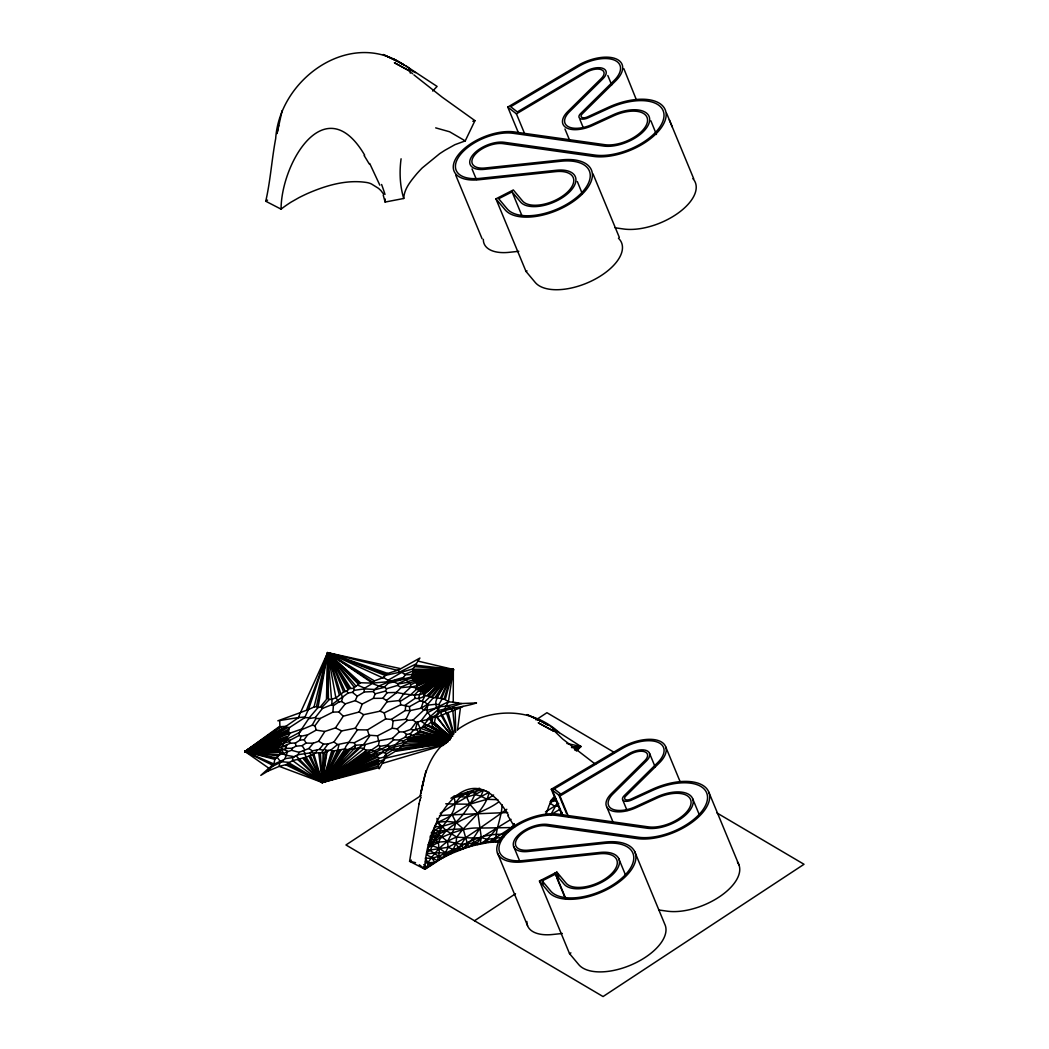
<?xml version="1.0" encoding="UTF-8"?>
<svg xmlns="http://www.w3.org/2000/svg" width="1049" height="1049" viewBox="0 0 1049 1049"><rect width="100%" height="100%" fill="white"/><g stroke="black" fill="none" stroke-linecap="round" stroke-linejoin="round"><path stroke-width="1.5" d="M306.728 709.688L327.668 652.662L382.675 677.811L387.75 673.432L398.187 670.114L399.669 672.068L401.78 672.33L405.36 674.848L411.628 674.573L413.175 672.671L412.978 668.869L419.902 658.038L397.755 670.403L327.668 652.662L300.512 712.573L277.854 720.807L298.677 717.503L300.184 712.664L308.537 709.465L327.668 652.662L400.115 668.541M451.909 736.45L436.686 717.188L437.171 714.12C448.802 707.406 463.724 707.341 476.508 702.935L461.678 703.538L453.247 702.135L453.338 669.446L417.961 661.106M335.47 727.914L341.672 730.93L355.27 728.229L357.46 729.802L367.452 729.934L385.678 718.906L391.251 719.47L393.152 720.781L405.976 719.247L407.602 720.309L413.096 720.06L424.058 709.832L427.953 704.915L424.727 701.873L419.849 700.85L409.49 706.62L400.705 704.797L384.236 712.887L380 711.183L363.701 714.671L359.191 711.983L343.259 716.205L335.47 727.914L324.836 731.468L318.581 741.25L313.284 743.243L308.865 748.514L299.083 752.317L291.53 750.297L287.492 751.792L284.948 758.663L281.801 761.718L268.819 768.196L244.981 751.477L279.283 744.554L284.305 742.705L286.954 740.174L290.337 740.109L299.057 735.506L299.345 732.569L309.35 717.673L318.017 707.564L320.194 707.105L327.445 698.241L327.668 652.662L387.75 673.432M396.312 692.445L400.954 687.698L410.041 686.767L416.269 687.921L417.2 685.574L410.697 687.239L403.563 693.782L396.312 692.445L387.107 692.694L385.468 691.107L375.24 693.795L373.274 698.372L362.193 704.063L359.191 711.983M500.36 841.718L488.257 842.504L474.476 845.337L473.505 842.963L473.571 838.033L480.036 828.067L506.824 809.29M383.528 760.604L379.069 763.934L378.387 766.085L379.174 768.799L386.006 756.88L397.204 750.205L446.441 742.98M477.308 844.615L477.347 842.885L481.321 837.574L511.033 819.335M378.387 766.085L322.358 782.528L323.105 752.723L315.683 752.92C308.721 757.037 300.538 758.65 292.645 760.604L322.358 782.528L378.545 767.763M326.475 698.791L327.668 652.662L385.993 674.468M450.742 738.208L432.463 726.367L431.703 721.528L429.316 718.985L438.023 713.845L437.853 710.632L440.121 705.859L448.631 701.676L444.042 699.014L434.994 697.611L433.198 697.887L427.638 704.351M419.089 803.691L409.595 861.295L424.924 869.215L427.31 867.366L428.136 862.383C435.387 851.919 443.884 841.272 456.748 837.128C467.329 822.023 484.717 811.205 489.24 792.349C471.342 800.846 456.289 814.588 437.761 822.232L434.64 826.874L433.185 836.892L428.149 844.825M292.619 760.525L292.763 757.588L298.073 754.69L310.255 752.894L312.392 750.874L319.316 749.419L323.564 744.082L328.127 743.925L333.936 741.971L341.672 730.93M309.18 718.565L315.329 717.503L322.476 708.429L331.799 704.705L332.061 699.368L335.837 697.664L338.971 701.925L341.554 701.506L345.305 703.866L355.231 700.64L362.193 704.063M268.819 768.196L260.795 775.381L267.652 771.251L279.218 766.36L322.358 782.528L324.272 752.658L326.645 750.455L330.841 750.101L337.49 744.567L348.819 742.259L357.46 729.802M279.716 721.083L279.886 726.157L244.981 751.477L279.572 754.769L282.548 753.811C294.572 749.34 280.739 752.054 286.482 748.396L292.409 748.252L295.818 746.193L302.112 745.655L306.072 743.072L313.284 743.243M299.345 732.569L302.243 729.422L312.117 725.252L315.933 718.526L320.299 718.447L332.874 712.114L333.412 705.636L338.971 701.925M285.026 749.288L278.68 749.878C276.267 747.609 281.486 747.976 282.509 746.573L290.481 743.203L295.49 742.994L299.975 740.122L304.184 739.702L307.58 734.903L316.195 730.117L324.836 731.468M410.697 694.74L414.368 695.107L419.233 690.111L416.401 689.39L410.697 694.74L403.563 693.782M502.104 804.727C501.789 817.368 495.39 828.985 495.797 841.757L502.379 837.902M447.936 741.84L404.534 743.23L402.226 745.183L395.04 746.862L393.139 748.96L384.131 750.494L382.19 752.199L376.866 753.366L375.66 752.317L387.763 745.826L389.625 746.377L395.329 744.62L399.957 740.66L403.327 740.961L408.835 738.05L413.962 736.778L447.897 740.66M431.296 717.595L431.834 722.774L432.896 717.319L437.341 716.611M413.909 74.872L442.206 97.203L474.948 120.648L465.232 140.907L454.938 144.67L444.96 150.256A261.463 131.912 -22.5 0 0 439.675 153.679L422.17 167.984A159.028 80.235 -22.5 0 0 416.886 173.662C410.972 180.808 404.088 188.794 403.734 198.484L385.114 202.051L385.232 199.926A87.565 44.176 -22.5 0 0 385.101 198.93M391.251 719.47L405.216 710.527L405.688 706.2M279.218 766.36L285.669 764.747L322.358 782.528L367.071 754.047L368.068 752.277L378.479 745.301L379.358 740.633L392.431 738.326L399.249 731.874L403.76 731.94L410.867 729.343L415.994 722.368L420.806 721.135L427.559 712.428L426.759 710.37L427.953 704.915M407.602 720.309L397.191 728.845L392.234 728.216L377.522 735.808L369.051 735.205L354.247 742.731L349.015 742.443C336.611 756.106 358.443 745.275 363.872 748.776L365.747 750.087L371.556 749.996L374.047 751.071L379.161 748.606L383.947 750.271L394.437 746.547L395.801 744.777L407.943 741.184L411.392 738.535L448.015 741.04M392.234 728.216L393.152 720.781M285.669 764.747L287.518 763.921L322.358 782.528L326.187 752.369L329.124 750.481M432.673 91.014L437.092 86.438L406.356 66.231L393.637 59.19L404.481 65.208C350.51 28.1 279.558 78.649 275.677 138.625C271.757 159.396 270.485 180.612 265.751 201.238L281.066 209.144C281.132 163.395 325.124 87.762 364.659 155.147M457.469 730.301L460.445 707.734L463.107 706.462M423.744 864.638L427.31 867.366L437.42 860.678L451.214 853.637L455.895 843.684L456.748 837.128L446.258 830.598L437.761 822.232L436.922 818.377M279.204 766.321L279.637 763.134M298.677 717.503L285.931 726.328L280.398 726.682L244.981 751.477L278.601 750.192L280.096 752.894L279.572 754.729L274.851 759.345L273.54 765.6M401.085 158.792C399.289 171.997 399.866 185.686 403.734 198.484M409.228 683.279L414.316 681.312L416.217 682.138L410.998 684.617L404.652 678.651L392.392 681.024L387.933 680.355L383.619 677.418L374.414 680.906L371.949 682.781L327.668 652.662L314.031 707L308.301 709.622L304.708 717.66L289.485 727.573L288.449 731.782C293.038 734.103 283.781 739.506 281.853 741.302L244.981 751.477L272.202 764.983L282.81 760.171M479.537 788.219L453.692 796.453C459.855 812.726 442.639 821.393 438.652 834.388C435.466 839.357 432.542 844.432 430.483 850.044L426.589 852.916M287.518 763.921L288.868 762.82L322.358 782.528L326.96 752.159M440.908 712.022L444.671 709.098L448.395 701.729L453.338 669.446L415.234 665.118M420.806 721.135L429.815 718.971L430.588 716.061L427.559 712.428M336.244 697.729L343.626 691.973L346.931 691.134L349.133 688.603L353.447 688.314L360.476 682.755L372.093 683.109L392.746 681.326L398.345 683.961L407.969 682.283M318.017 707.564L327.668 652.662L385.193 675.438M426.628 854.725L437.42 860.678L439.4 852.706L438.364 842.517L433.185 836.892L430.444 835.555M404.534 743.23L404.665 742.535M427.349 712.887L440.383 705.741L438.77 704.613C426.694 705.728 456 673.012 453.338 669.446L414.617 666.653M432.398 722.525L434.443 722.551L435.414 717.28M448.395 854.948L439.439 848.248L432.254 845.782L429.749 842.78L447.477 841.416L462.019 844.419L473.505 842.963L480.14 843.921L481.321 837.574L477.964 813.644L469.795 804.177L466.674 797.07L467.592 792.349L460.629 796.466L454.597 804.072L440.265 813.303M418.302 689.324L418.472 688.446L453.338 669.446L445.287 699.486M278.693 125.408L277.015 133.551L282.129 110.617M314.031 707L316.496 706.646L327.668 652.662L374.414 680.906M428.241 719.522L424.583 723.994L449.09 737.788M425.973 770.687L420.859 793.608C423.783 775.041 429.893 755.818 444.488 743.072M420.151 795.575L423.521 781.374L422.537 785.478M290.337 740.109L289.34 741.682L284.41 742.889L282.587 744.711L279.624 745.354L279.283 744.554M338.997 744.711L337.791 749.642L322.358 782.528L297.719 759.542M296.487 756.263L322.358 782.528L365.039 752.959L365.747 750.087M413.962 736.778L413.372 735.179L411.719 735.297L408.336 737.342L405.124 737.263L399.643 739.965L393.65 739.873L387.619 745.039L380.131 746.311L378.479 745.301M303.004 758.375L322.358 782.528L369.261 753.405L374.1 751.136L375.686 752.067M404.796 705.426L414.984 698.398C418.63 698.831 424.648 697.729 425.225 693.664L453.338 669.446L413.136 669.21M414.316 681.312L413.162 679.988L408.061 681.562M299.975 740.122L301.037 736.214L307.58 734.903M341.554 701.506L342.813 696.903L348.058 693.048L352.412 692.314L354.392 690.294L364.711 688.865L374.467 689.468L378.964 686.098L384.262 687.095L386.648 688.708L397.584 685.403L398.345 683.961M304.577 757.798L322.358 782.528L375.66 752.317M546.096 814.063L549.073 805.553L553.466 797.738M403.76 731.94L406.566 734.457L410.277 733.815L413.594 730.183L415.299 729.658L417.332 722.446M404.652 678.651L411.26 677.038L412.545 674.992L411.628 674.573M416.702 685.115L417.463 683.764L415.968 682.899M418.59 698.398L419.718 694.504L424.478 693.363L453.338 669.446L412.991 670.311M379.069 763.934L322.358 782.528L331.772 750.756L330.841 750.101M278.601 750.192L244.981 751.477L281.394 726.865M379.358 740.633L365.157 744.593L363.872 748.776L322.358 782.528L305.888 756.893M419.915 800.269L420.177 799.417M444.042 699.014L453.338 669.446L413.175 672.016M293.379 757.063L296.985 755.477M385.429 757.719L382.715 760.184L379.095 761.299L377.81 763.187L322.358 782.528L332.992 751.071L344.977 748.907M413.162 679.988L411.26 677.038M405.216 710.527L410.159 710.606L421.016 708.259L423.272 701.82M420.439 798.63L421.16 797.279M378.125 762.361L322.358 782.528L334.369 750.927M379.095 761.299L378.086 759.961L379.017 758.309L384.236 757.076L385.744 754.506L393.716 749.261L446.323 742.718M308.983 756.172L322.358 782.528L349.514 749.143L355.454 745.249L365.157 744.593M426.773 853.768L439.4 852.706L451.214 853.637L465.795 847.88L467.434 843.829L473.571 838.033L481.321 837.574L487.365 839.384L503.69 837.128M441.577 698.477L453.338 669.446L413.175 672.671M321.781 752.343L328.127 743.925M379.161 748.606L380.131 746.311M298.073 754.69L299.083 752.317M291.53 750.297L292.409 748.252M445.759 803.783L454.597 804.072L466.674 797.07L475.053 794.578L480.901 796.125L483.458 790.172L487.785 791.811M410.041 686.767L410.998 684.617M399.512 748.147L402.711 745.406L446.284 742.286M355.231 700.64L357.237 696.195L364.344 691.986L373.208 691.566L374.703 689.77L384.524 687.331M440.449 698.162L453.338 669.446L412.244 674.441M315.683 752.92L316.903 750.389M405.976 719.247L410.159 710.606M385.468 691.107L386.648 688.708M402.724 742.181L403.327 740.961M450.965 798.263L453.692 796.453L466.674 797.07L472.352 790.815L475.053 794.578L483.458 790.172L477.164 789.11C472.234 801.331 465.599 813.25 455.856 822.298L454.23 828.933L447.477 841.416L448.172 847.251L442.875 857.689L438.744 856.377L427.822 848.916M485.595 842.924L487.365 839.384L497.292 827.805L511.506 827.569L514.43 826.455M288.868 762.82L292.645 760.604M405.124 737.263L406.566 734.457M388.759 748.042L389.625 746.377M310.268 755.555L322.358 782.528L339.273 750.087M422.223 701.086L424.976 695.854L428.136 695.749L433.198 697.887M427.848 850.385L448.172 847.251L456.971 851.159L465.546 837.718L480.036 828.067L497.292 827.805M312.838 754.874L322.358 782.528L376.866 753.366M313.939 754.297L322.358 782.528L340.991 749.996M385.101 756.014L386.399 754.401M438.77 704.613L442.114 698.988M465.795 847.88L471.617 846.123L473.505 842.963L481.321 837.574M436.45 697.703L453.338 669.446L412.545 674.992M493.332 841.941L496.007 837.535L511.506 827.569L514.246 823.911M355.27 728.229L363.701 714.671M427.94 847.71L438.364 842.517C449.234 817.932 478.724 816.62 498.432 802.144M414.368 695.107L419.574 694.556L421.449 691.632L423.219 691.973L423.455 693.73M273.737 763.895L244.981 751.477L278.287 747.544L279.624 745.354M434.994 697.611L453.338 669.446L412.309 675.805M279.519 751.11L282.469 749.969M274.851 759.345L244.981 751.477L279.834 743.269L281.866 741.564L287.033 740.109L288.121 738.548L299.516 732.425M560.428 814.916L562.107 812.411M318.778 753.208L322.358 782.528L344.99 748.973M369.969 735.598L363.872 744.226L357.984 748.291L322.358 782.528L320.378 752.946M380 711.183L386.937 701.847L398.961 700.588L403.773 693.782M557.662 802.315L550.712 814.824L560.297 809.041M413.372 735.179L420.269 730.943L420.138 728.137L422.209 727.337L424.819 723.758L420.767 721.03M286.482 748.396L285.918 746.678L286.928 745.314M316.195 730.117L314.975 725.724L320.299 718.447M391.539 680.853L403.459 677.418L405.36 674.848M378.204 760.774L322.358 782.528L346.642 749.524M432.319 697.27L453.338 669.446L411.798 677.366M373.274 698.372L382.872 698.28L387.107 692.694M378.086 759.961L322.358 782.528L347.088 750.061L349.487 749.222M332.874 712.114L338.84 711.969L345.305 703.866M431.126 696.982L453.338 669.446L411.877 677.995M507.598 832.355L511.506 827.569M350.602 749.261L322.358 782.528L373.523 755.962L377.076 755.962L382.361 752.671L385.206 752.658L387.684 750.245M462.937 793.752L460.629 796.466L458.334 795.116M576.517 751.084L580.949 746.495L559.34 732.674L552.836 729.527L562.67 739.007L595.583 764.341M270.039 767.396L272.202 764.983M387.33 750.114L389.153 748.107M429.041 696.221L453.338 669.446L413.149 679.057M426.641 858.148C438.325 859.288 447.438 850.411 458.413 847.998L462.845 848.877L467.434 843.829L463.147 828.828L455.856 822.298L452.185 814.824L439.531 815.624M320.194 707.105L321.938 707.446L329.373 699.447L332.061 699.368M378.623 758.886L322.358 782.528L354.798 748.042L355.532 745.301L354.247 742.731M267.652 771.251L271.901 766.767M428.136 695.749L453.338 669.446L413.28 679.647M426.891 695.618L453.338 669.446L414.198 680.604M424.727 701.873L429.644 697.034M550.974 800.308L554.213 797.122M426.956 719.614L430.588 716.061M428.831 845.796C435.44 840.301 445.261 830.074 437.223 821.682M386.871 682.309L388.956 680.355M384.262 687.095L388.432 683.174L394.437 681.758M379.017 758.309L377.627 757.142L322.358 782.528L359.099 748.763M430.182 716.651L438.207 709.57L436.489 708.101M482.894 843.396L487.365 839.384L488.257 842.504L496.007 837.535L490.827 842.19M431.703 721.528L427.153 725.606L431.913 726.655L450.624 738.273M331.799 704.705L338.001 700.011M477.347 842.885L474.476 845.337L471.617 846.123M424.478 693.363L453.338 669.446L414.368 681.142M473.505 842.963L468.733 846.963L467.434 843.829M498.144 841.691L500.373 839.869M575.862 750.468L580.949 746.495L566.866 743.466M281.066 209.144L283.466 207.296A108.322 54.653 -22.5 0 1 290.914 202.221L299.017 197.618A111.391 56.2 -22.5 0 1 307.357 193.58C325.872 185.503 346.458 179.327 366.822 182.526A27.536 13.899 -22.5 0 1 371.621 184.073L378.387 188.282A130.404 65.799 -22.5 0 1 380.971 190.656L383.659 194.144M338.08 700.076L342.813 696.903M382.872 698.28L386.452 700.378L396.614 692.642M393.427 749.996L397.047 750.14L399.656 748.173M423.219 691.973L453.338 669.446L415.863 681.758M422.76 691.671L453.338 669.446L416.217 682.138M377.627 757.142L377.273 756.027L322.358 782.528L365.458 751.215M421.016 708.259L427.704 704.22M373.523 755.962L370.743 755.909L322.358 782.528L365.104 753.3L369.261 753.405M436.686 717.188L441.288 715.431L441.052 711.878M419.154 691.055L421.16 691.239L453.338 669.446L416.112 682.689M415.299 729.658L420.229 728.19M558.711 803.652L545.441 811.913M421.147 795.483L345.96 844.97L603.057 996.55L804.019 864.284L716.926 812.936M536 719.902L546.935 712.704L614.36 752.461M474.502 920.76L515.518 893.761M493.607 795.011L486.998 799.325L469.795 804.177L454.597 804.072M370.467 755.018L322.358 782.528L367.111 753.68M419.233 690.111L420.295 690.399L453.338 669.446L417.187 683.332M480.14 843.921L487.365 839.384M398.961 700.588L400.259 701.335L410.88 694.726M265.751 201.238L267.574 200.097M275.376 758.571L244.981 751.477L285.931 726.328M411.431 860.167L409.595 861.295L415.548 862.658M448.172 847.251L465.546 837.718L473.571 838.033M358.155 685.338L364.646 688.17L372.29 683.528L378.964 686.098M276.333 757.903L244.981 751.477L285.472 727.049L289.485 727.573M322.358 782.528L369.064 754.572L370.599 754.795M507.768 107.077L577.619 65.628A32.611 16.456 -22.5 0 1 615.789 58.757A32.611 16.456 -22.5 0 1 615.737 80.825L582.182 113.935A5.311 2.675 -22.5 0 0 581.88 117.396A5.311 2.675 -22.5 0 0 587.453 116.911L608.551 107.208A47.769 24.101 -22.5 0 1 665.368 119.704A47.769 24.101 -22.5 0 1 593.524 156.406L503.009 143.647A20.469 10.333 -22.5 0 0 474.161 155.685A20.469 10.333 -22.5 0 0 485.058 167.997L561.661 159.881A47.769 24.101 -22.5 0 1 579.822 196.412A47.769 24.101 -22.5 0 1 505.172 209.879L495.928 198.838L513.328 189.948L522.559 200.988A28.061 14.162 -22.5 0 0 566.408 193.082A28.061 14.162 -22.5 0 0 555.734 171.63L479.144 179.733A40.19 20.272 -22.5 0 1 457.744 155.58A40.19 20.272 -22.5 0 1 514.377 131.938L604.893 144.696A28.061 14.162 -22.5 0 0 647.089 123.153A28.061 14.162 -22.5 0 0 613.717 115.81L592.606 125.5A25.019 12.627 -22.5 0 1 566.342 127.781A25.019 12.627 -22.5 0 1 567.797 111.522L601.352 78.4A12.89 6.504 -22.5 0 0 601.365 69.68A12.89 6.504 -22.5 0 0 586.273 72.394L516.423 113.856L507.768 107.077L518.416 132.79M551.289 789.254L621.139 747.793A32.611 16.456 -22.5 0 1 659.31 740.922A32.611 16.456 -22.5 0 1 659.257 763.003L625.702 796.112A5.311 2.675 -22.5 0 0 625.401 799.561A5.311 2.675 -22.5 0 0 630.973 799.076L652.085 789.373A47.769 24.101 -22.5 0 1 708.888 801.882A47.769 24.101 -22.5 0 1 637.058 838.584L546.529 825.812A20.469 10.333 -22.5 0 0 517.682 837.863A20.469 10.333 -22.5 0 0 528.578 850.162L605.181 842.045A47.769 24.101 -22.5 0 1 623.355 878.577A47.769 24.101 -22.5 0 1 548.693 892.043L539.448 881.003L556.849 872.112L566.093 883.153A28.061 14.162 -22.5 0 0 609.941 875.246A28.061 14.162 -22.5 0 0 599.267 853.794L522.664 861.911A40.19 20.272 -22.5 0 1 501.265 837.745A40.19 20.272 -22.5 0 1 557.898 814.103L648.413 826.874A28.061 14.162 -22.5 0 0 690.609 805.317A28.061 14.162 -22.5 0 0 657.238 797.974L636.14 807.678A25.019 12.627 -22.5 0 1 609.862 809.959A25.019 12.627 -22.5 0 1 611.318 793.687L644.873 760.577A12.89 6.504 -22.5 0 0 644.886 751.845A12.89 6.504 -22.5 0 0 629.806 754.559L559.956 796.021L551.289 789.254L561.936 814.955M418.957 689.678L453.338 669.446L417.463 683.764M278.313 755.975L244.981 751.477L286.338 727.495M387.933 680.355L401.78 672.33M457.993 729.304C488.965 707.721 530.781 706.488 559.34 732.674M452.853 736.057L441.17 715.326L460.445 707.734M429.749 842.78C445.733 835.673 462.111 826.992 480.036 828.067M283.046 752.618L244.981 751.477L287.675 727.652M422.209 727.337L427.14 725.384M431.637 834.912C440.947 829.143 452.512 829.51 463.147 828.828M550.201 801.672L555.786 798.63M416.269 687.921L418.145 688.157L453.338 669.446L417.279 684.381M512.082 191.888L498.695 198.72L507.178 208.856A45.5 22.96 -22.5 0 0 578.274 196.032A45.5 22.96 -22.5 0 0 560.979 161.231L484.376 169.348A22.75 11.473 -22.5 0 1 472.26 155.672A22.75 11.473 -22.5 0 1 504.32 142.297L594.835 155.055A45.5 22.96 -22.5 0 0 663.256 120.111A45.5 22.96 -22.5 0 0 609.154 108.204L588.043 117.894A7.579 3.829 -22.5 0 1 580.084 118.589A7.579 3.829 -22.5 0 1 580.517 113.659L614.071 80.55A30.329 15.302 -22.5 0 0 614.124 60.016A30.329 15.302 -22.5 0 0 578.615 66.415L510.666 106.736L517.327 111.941L585.276 71.62A15.171 7.658 -22.5 0 1 603.031 68.421A15.171 7.658 -22.5 0 1 603.005 78.688L569.45 111.797A22.75 11.473 -22.5 0 0 568.125 126.588A22.75 11.473 -22.5 0 0 592.016 124.516L613.127 114.813A30.329 15.302 -22.5 0 1 649.187 122.746A30.329 15.302 -22.5 0 1 603.581 146.047L513.066 133.289A37.908 19.131 -22.5 0 0 459.632 155.593A37.908 19.131 -22.5 0 0 479.826 178.382L556.429 170.266A30.329 15.302 -22.5 0 1 567.955 193.462A30.329 15.302 -22.5 0 1 520.553 202.011L512.082 191.888L522.1 216.081M495.928 198.838L525.995 271.416L526.991 270.904M279.427 751.582L244.981 751.477L288.449 729.33M539.448 881.003L569.515 953.593L570.892 952.885M437.761 822.232L446.992 821.433L455.856 822.298L442.167 826.389L432.49 831.188M446.258 830.598L430.68 837.758M399.669 672.068L415.312 664.292M279.572 751.123L244.981 751.477L288.134 730.733M417.187 686.203L453.338 669.446L417.2 685.574M277.88 749.13L244.981 751.477L288.449 731.782M397.807 683.699L406.251 679.922M397.584 685.403L400.731 687.226L409.385 683.424M436.266 708.193L440.174 706.488M277.919 748.711L244.981 751.477L289.314 732.556M404.612 674.441L412.519 671.176M378.728 686.046L387.697 682.335L388.432 683.174M278.405 748.252L244.981 751.477L290.285 733.041M382.675 677.811L383.619 677.418M446.494 713.11L444.33 709.321L461.678 703.538M278.549 747.216L244.981 751.477L287.072 736.398M290.101 733.12L302.243 728.845M278.549 746.442L244.981 751.477L286.311 737.539M278.89 745.918L244.981 751.477L286.193 738.378M437.171 714.12L438.023 713.845M382.964 763.213L443.543 745.275M472.824 121.278L474.948 120.648M401.138 672.343L412.978 668.869M279.191 744.987L244.981 751.477L282.378 740.817M445.707 706.305L458.164 703.25M405.976 679.739L411.955 678.1M280.267 743.675L244.981 751.477L281.853 741.302M550.345 802.039L556.508 800.453M574.498 749.261L579.218 748.042L571.521 747.557M426.759 710.37L436.699 707.852L435.768 704.587M244.981 751.477L280.135 742.823M393.965 681.666L404.862 678.991M425.343 863.065L434.758 862.278L431.978 858.134M385.429 758.217L444.999 744.174M444.671 709.098L437.853 710.632L440.96 712.297M454.676 797.122L471.696 792.769A111.338 56.174 -22.5 0 0 479.996 790.094M384.97 675.464L400.193 672.121M396.142 751.268L444.658 743.426M284.948 758.663L292.763 757.588M574.616 750.009L577.815 749.576M285.026 749.392L283.086 749.629L280.857 747.635M427.73 705.177L435.571 704.272M557.884 805.934L554.803 806.275L550.004 803.206M298.296 717.647L304.564 716.978M518.783 251.301L509.211 252.324A40.19 20.272 -22.5 0 1 483.34 239.329M562.303 933.479L552.731 934.489A40.19 20.272 -22.5 0 1 526.86 921.494M452.185 814.824L507.677 812.516M402.331 746.272L446.218 742.443M439.793 706.633L445.891 706.226M323.105 752.723L324.272 752.658M434.64 826.874L442.167 826.389M367.071 754.047L368.763 753.943M571.6 746.901L580.949 746.495M428.975 845.822L432.254 845.782M304.708 717.66L309.35 717.673M407.943 741.184L447.962 741.525M429.959 836.866L442.101 837.115L447.477 841.416M408.966 740.384L447.871 741.381M286.049 738.483L288.121 738.548M282.509 746.573L285.918 746.678M497.869 799.692L486.998 799.325L480.901 796.125M430.733 839.672L435.033 839.816M448.225 701.886L453.247 702.135M410.736 739.073L447.897 741.145M456.748 837.128L465.546 837.718M278.719 747.085L281.106 747.255M424.058 709.832L427.14 710.068M281.801 761.718L289.091 762.374M412.952 737.395L448.002 740.817M365.708 751.976L368.068 752.277M503.992 834.584C473.833 831.687 449.077 854.791 424.924 869.215L419.285 864.769M414.145 736.057L447.923 740.528M615.107 227.79L623.591 228.997A47.769 24.101 -22.5 0 0 678.441 212.868A47.769 24.101 -22.5 0 0 692.891 178.632M659.034 910.021L667.112 911.161A47.769 24.101 -22.5 0 0 720.781 895.885A47.769 24.101 -22.5 0 0 737.434 862.055M407.379 739.427L409.044 739.676M310.91 752.526L315.067 753.182M327.445 698.241L329.373 699.447M312.117 725.252L314.975 725.724M439.111 831.044L434.522 830.257L431.205 832.932L438.652 834.388L442.101 837.115M286.731 755.359L293.536 756.565M415.64 734.392L447.91 740.148M319.316 749.419L322.725 750.074M435.689 127.873L449.601 131.768L465.232 140.907M431.952 717.123L432.896 717.319M417.305 733.461L448.238 739.965M316.496 706.646L318.293 707.078M331.772 750.756L332.992 751.071M418.866 731.73L449.785 739.951M419.679 731.441L449.667 739.82M325.465 752.159L326.187 752.369M420.269 730.943L449.759 739.742M410.867 729.343L413.594 730.183M299.057 735.506L301.037 736.214M425.369 861.373L432.227 863.943M420.138 728.137L449.995 739.348M452.84 707.052L454.755 707.773M282.548 753.811L286.613 755.503M447.176 706.292L449.982 707.485M423.219 727.167L450.021 738.968M424.36 726.905L448.788 738.247M324.757 749.471L326.645 750.455M537.783 719.404L548.325 725.265L537.494 719.26M318.581 741.25L323.564 744.082M429.618 726.262L450.427 738.365M415.496 72.617L408.992 69.457L410.343 73.142M372.631 682.125L327.668 652.662L328.416 698.398M308.865 748.514L312.392 750.874M332.297 704.876L333.412 705.636M406.356 66.231L409.556 68.473M550.201 726.288L553.4 728.544M376.578 753.903L377.968 754.887M333.936 741.971L337.49 744.567M431.834 722.774L450.886 737.631L431.939 722.735M554.2 788.9L560.848 794.106M413.096 720.06L415.994 722.368M352.412 692.314L357.237 696.195M433.945 722.748L451.083 737.408M434.443 722.551L451.188 737.355M411.51 72.748L412.611 73.745M416.322 729.579L418.774 731.822M360.476 682.755L327.668 652.662L331.51 699.093M430.339 716.808L431.427 717.831M421.803 708.35L423.508 709.95M338.84 711.969L343.259 716.205M359.178 683.201L327.668 652.662L335.837 697.664M358.352 684.145L327.668 652.662L339.312 694.844M410.277 733.815L411.719 735.297M373.208 691.566L375.24 693.795M355.86 686.033L327.668 652.662L340.899 694.189M525.995 271.416L535.239 282.456A47.769 24.101 -22.5 0 0 594.704 279.375A47.769 24.101 -22.5 0 0 618.451 238.228M541.454 879.98L550.699 891.021A45.5 22.96 -22.5 0 0 621.808 878.197A45.5 22.96 -22.5 0 0 604.499 843.409L527.896 851.513A22.75 11.473 -22.5 0 1 515.793 837.849A22.75 11.473 -22.5 0 1 547.84 824.462L638.369 837.233A45.5 22.96 -22.5 0 0 706.777 802.275A45.5 22.96 -22.5 0 0 652.675 790.369L631.564 800.072A7.579 3.829 -22.5 0 1 623.604 800.754A7.579 3.829 -22.5 0 1 624.05 795.824L657.605 762.715A30.329 15.302 -22.5 0 0 657.644 742.181A30.329 15.302 -22.5 0 0 622.149 748.58L552.298 790.028L562.946 815.742M569.515 953.593L578.76 964.634A47.769 24.101 -22.5 0 0 634.317 963.506A47.769 24.101 -22.5 0 0 664.699 924.038L634.632 851.46M392.431 738.326L393.65 739.873M354.234 687.187L327.668 652.662L343.626 691.973M437.053 716.939L451.988 736.398M289.34 741.682L290.481 743.203M459.895 850.005L455.895 843.684M277.356 757.457L280.017 761.063M408.336 737.342L408.835 738.05M397.191 728.845L399.249 731.874M425.304 858.148L429.762 865.635M508.503 815.204C468.969 747.832 424.989 823.452 424.924 869.215L423.73 866.474M303.423 750.796L305.233 753.536M350.72 688.157L327.668 652.662L345.147 691.252M302.112 745.655L304.656 749.629M282.587 744.711L283.191 745.682M349.133 688.603L327.668 652.662L347.875 689.599M346.931 691.134L348.058 693.048M315.329 717.503L315.933 718.526M282.011 750.664L283.099 752.566M304.184 739.702L306.072 743.072M369.72 163.487L379.843 185.188M513.577 823.557L515.203 826.481M451.188 708.901L452.093 710.54M321.938 707.446L322.476 708.429M442.285 714.92L452.368 734.575M438.744 856.377L440.134 859.157M452.84 849.874L454.086 852.378M279.677 761.404L280.227 762.557M353.447 688.314L354.392 690.294M304.787 753.929L306.006 756.631M399.643 739.965L399.957 740.66M385.56 755.818L386.006 756.88M417.568 722.315L420.098 728.268M569.686 140.382L564.952 129.001M497.475 853.047L527.542 925.624M666.626 113.318L693.743 178.789M669.314 119.822L672.265 126.929M650.904 120.832L656.438 134.482M611.685 84.917L607.817 75.515M582.89 126.745L579.94 119.599M593.013 173.898L619.33 237.402M577.33 181.543L582.352 193.868M516.423 113.856L524.566 133.511M472.037 168.955L476.416 179.536M455.751 175.196L482.068 238.713M708.849 792.244L738.916 864.835M692.694 798.8L698.962 813.919M665.761 746.967L680.158 781.741M649.554 753.392L655.192 767.003M622.686 799.889L627.079 810.484M606.846 807.101L613.101 822.219M618.648 858.41L625.532 875.05M559.956 796.021L568.715 817.184M566.473 813.381L558.947 795.234L628.797 753.785A15.171 7.658 -22.5 0 1 646.551 750.586A15.171 7.658 -22.5 0 1 646.525 760.853L612.97 793.962A22.75 11.473 -22.5 0 0 611.659 808.753A22.75 11.473 -22.5 0 0 635.537 806.681L656.648 796.978A30.329 15.302 -22.5 0 1 692.72 804.924A30.329 15.302 -22.5 0 1 647.102 828.225L556.586 815.453A37.908 19.131 -22.5 0 0 503.166 837.758A37.908 19.131 -22.5 0 0 523.346 860.547L599.949 852.444A30.329 15.302 -22.5 0 1 611.488 875.64A30.329 15.302 -22.5 0 1 564.087 884.176L554.842 873.148L556.088 876.164M556.849 872.112L558.724 876.649M565.621 898.246L555.603 874.053L542.228 880.898L543.474 883.914M556.717 877.672L565.49 898.849M513.551 846.215L519.806 861.334M623.88 68.736L635.904 98.619M418.866 698.464L419.849 700.85M446.481 712.94L453.47 734.051M386.452 700.378L386.937 701.847M423.626 693.664L424.268 695.723M341.45 694.228L342.276 696.877M367.452 729.934L369.051 735.205M385.206 752.658L385.744 754.506M383.213 195.048L385.114 202.051M448.041 712.428L453.889 733.92M450.139 707.419L450.559 709.098M384.236 712.887L385.678 718.906M403.459 677.418L403.681 678.415M377.522 735.808L378.453 740.332M387.619 745.039L387.763 745.826M462.019 844.419L462.845 848.877M384.236 757.076L384.406 758.073M310.255 752.894L310.635 755.188M445.196 853.007L445.628 856.299M400.259 701.335L400.705 704.797M414.604 695.067L414.984 698.398M364.069 689.455L364.344 691.986M452.735 710.265L455.004 732.189M295.49 742.994L295.818 746.193M364.646 688.17L364.711 688.865M409.49 706.62L409.779 710.488M456.918 707.564L456.984 708.521M455.161 709.544L455.725 731.979M416.387 688.013L416.401 689.39M381.6 184.48A257.543 225.548 77.3 0 1 385.009 194.419M364.121 155.554A237.677 207.846 76.7 0 1 369.169 163.88M507.834 815.729A237.599 207.584 76.6 0 1 512.869 824.055M419.089 803.744A44.622 3.252 -83.3 0 1 419.915 800.308M388.196 56.869L383.2 54.522L396.391 60.776L388.196 56.869M532.04 716.926L527.057 714.592L540.235 720.833L532.04 716.926M405.294 68.618L394.398 62.743L409.844 71.122L405.294 68.618M549.138 728.688L538.242 722.8L553.688 731.179L549.138 728.688"/></g></svg>
